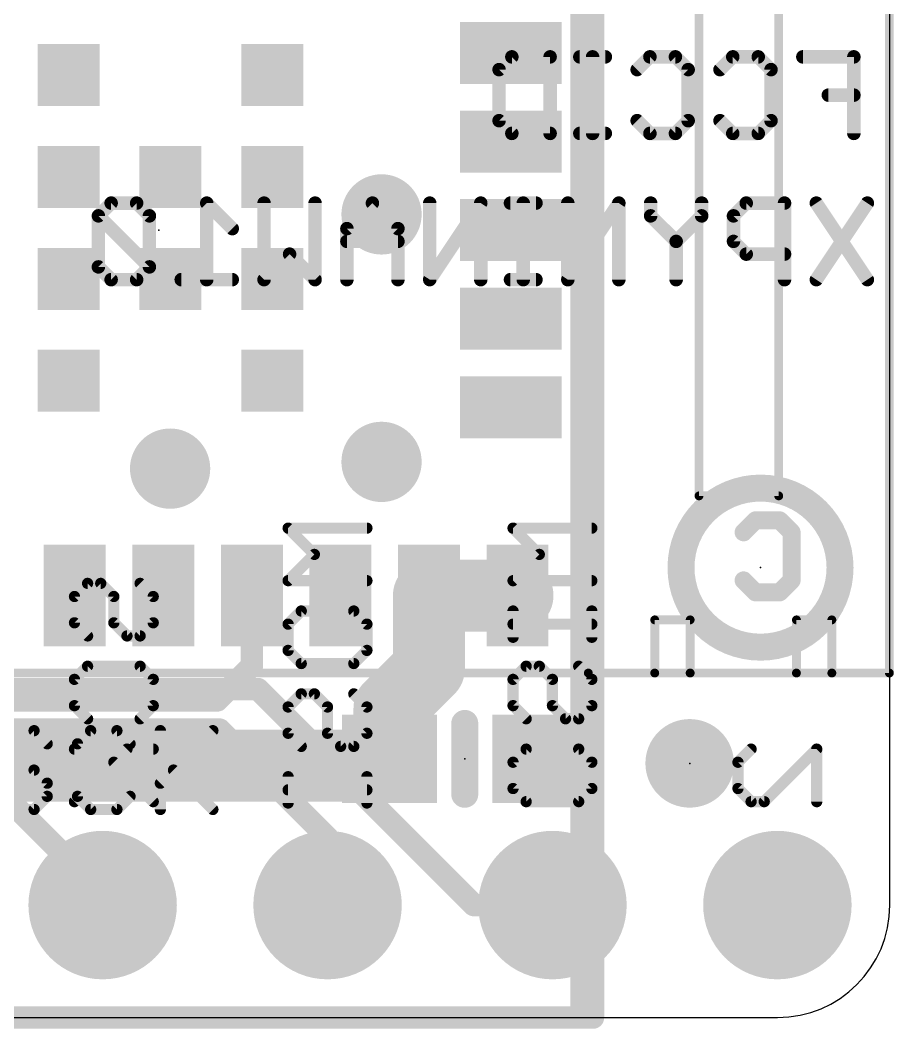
# Model space of a CAD drawing. Extents: x -0.1 to 35.6, y -0.1 to 17.9.
# Drawn here: x 25.74 to 35.6, y -0.13 to 11.26 of the extents above; entities that cross this region are included whole.
import ezdxf

# ---------------------------------------------------------------- set-up
doc = ezdxf.new("R2010")
doc.units = 0
for name, color, linetype in [('1', 12, 'CONTINUOUS'), ('16', 5, 'CONTINUOUS'), ('17', 110, 'CONTINUOUS'), ('18', 110, 'CONTINUOUS'), ('20', 4, 'CONTINUOUS'), ('21', 40, 'CONTINUOUS'), ('22', 6, 'CONTINUOUS'), ('23', 40, 'CONTINUOUS'), ('24', 6, 'CONTINUOUS')]:
    doc.layers.add(name, color=color, linetype=linetype)

# ---------------------------------------------------------------- blocks, each defined once
blk = doc.blocks.new('RECT')
blk.add_solid([(-0.5, -0.5), (0.5, -0.5), (-0.5, 0.5), (0.5, 0.5)])
blk = doc.blocks.new('ROUNDP')
at = {"const_width": 0.5}
blk.add_lwpolyline([(0, -0.25, 1), (0, 0.25, 1), (0, -0.25)], format="xyb", dxfattribs=at)
blk = doc.blocks.new('PIE')
at = {"const_width": 0.5}
blk.add_lwpolyline([(0, -0.25, 1), (0, 0.25, 1), (0, -0.25)], format="xyb", dxfattribs=at)
blk = doc.blocks.new('ROUNDV')
at = {"const_width": 0.5}
blk.add_lwpolyline([(0, -0.25, 1), (0, 0.25, 1), (0, -0.25)], format="xyb", dxfattribs=at)

msp = doc.modelspace()

# ---------------------------------------------------------------- linework, layer by layer
at = {"layer": '1'}
for points, const_width in [([(32.2072, 17.78), (32.2072, 0)], 0.254), ([(30.355, 3.939), (30.355, 4.765)], 0.8128), ([(30.355, 4.765), (31.355, 4.765)], 0.8128), ([(28.355, 4.765), (28.355, 3.971)], 0.254), ([(29.9094, 3.4934), (30.355, 3.939)], 0.8128), ([(28.355, 3.971), (27.9654, 3.5814)], 0.254), ([(29.9094, 2.921), (29.9094, 3.4934)], 0.8128), ([(27.9654, 3.5814), (16.9418, 3.5814)], 0.254), ([(29.9094, 2.921), (29.9094, 2.8584)], 0.8128), ([(29.8958, 2.8448), (10.3784, 2.8448)], 0.8128), ([(29.9094, 2.8584), (29.8958, 2.8448)], 0.8128), ([(32.2072, 0), (0, 0)], 0.254)]:
    msp.add_lwpolyline(points, dxfattribs=dict(at, const_width=const_width))
for points, const_width in [([(30.5582, 4.765, 1), (30.1518, 4.765)], 0.4064), ([(30.355, 4.9682, 1), (30.355, 4.5618)], 0.4064), ([(31.355, 4.5618, 1), (31.355, 4.9682)], 0.4064), ([(28.4185, 4.765, 1), (28.2915, 4.765)], 0.127), ([(30.4987, 3.7953, 1), (30.2113, 4.0827)], 0.4064), ([(30.1518, 3.939, 1), (30.5582, 3.939)], 0.4064), ([(28.2915, 3.971, 1), (28.4185, 3.971)], 0.127), ([(28.3999, 3.9261, 1), (28.3101, 4.0159)], 0.127), ([(30.1126, 3.4934, 1), (29.7062, 3.4934)], 0.4064), ([(29.7657, 3.6371, 1), (30.0531, 3.3497)], 0.4064), ([(27.9205, 3.6263, 1), (28.0103, 3.5365)], 0.127), ([(27.9654, 3.5179, 1), (27.9654, 3.6449)], 0.127), ([(30.1126, 2.921, 1), (29.7062, 2.921)], 0.4064), ([(29.7521, 2.9885, 1), (30.0395, 2.7011)], 0.4064), ([(30.0531, 2.7147, 1), (29.7657, 3.0021)], 0.4064), ([(29.8958, 2.6416, 1), (29.8958, 3.048)], 0.4064), ([(29.7062, 2.921, 1), (30.1126, 2.921)], 0.4064), ([(29.7062, 2.8584, 1), (30.1126, 2.8584)], 0.4064), ([(32.2072, -0.0635, 1), (32.2072, 0.0635)], 0.127), ([(32.1437, 0, 1), (32.2707, 0)], 0.127)]:
    msp.add_lwpolyline(points, format="xyb", dxfattribs=dict(at, const_width=const_width))
at = {"layer": '16', "const_width": 0.254}
for points in [[(32.0802, 17.78), (32.0802, 0)], [(28.424, 3.7084), (22.987, 3.7084)], [(30.8624, 1.27), (28.424, 3.7084)], [(22.3012, 3.2512), (27.9908, 3.2512)], [(27.9908, 3.2512), (29.21, 2.032)], [(25.4, 2.667), (26.67, 1.397)], [(29.21, 2.032), (29.21, 1.27)], [(26.67, 1.397), (26.67, 1.27)], [(31.75, 1.27), (30.8624, 1.27)], [(32.0802, 0), (0, 0)]]:
    msp.add_lwpolyline(points, dxfattribs=at)
at = {"layer": '16', "const_width": 0.127}
for points in [[(28.4689, 3.7533, 1), (28.3791, 3.6635)], [(28.424, 3.6449, 1), (28.424, 3.7719)], [(28.0357, 3.2961, 1), (27.9459, 3.2063)], [(27.9908, 3.1877, 1), (27.9908, 3.3147)], [(29.2735, 2.032, 1), (29.1465, 2.032)], [(29.1651, 1.9871, 1), (29.2549, 2.0769)], [(26.7335, 1.397, 1), (26.6065, 1.397)], [(26.6251, 1.3521, 1), (26.7149, 1.4419)], [(30.8624, 1.3335, 1), (30.8624, 1.2065)], [(30.8175, 1.2251, 1), (30.9073, 1.3149)], [(31.75, 1.2065, 1), (31.75, 1.3335)], [(26.6065, 1.27, 1), (26.7335, 1.27)], [(29.1465, 1.27, 1), (29.2735, 1.27)], [(32.0802, -0.0635, 1), (32.0802, 0.0635)], [(32.0167, 0, 1), (32.1437, 0)]]:
    msp.add_lwpolyline(points, format="xyb", dxfattribs=at)
at = {"layer": '20'}
for p, q in [((35.56, 1.27), (35.56, 16.51)), ((1.27, 0), (34.29, 0))]:
    msp.add_line(p, q, dxfattribs=at)
msp.add_arc((34.29, 1.27), 1.27, 270, 0, dxfattribs=at)
at = {"layer": '21'}
for points, const_width in [([(32.155, 13.89), (32.155, 3.89)], 0.1), ([(33.405, 5.89), (33.405, 13.89)], 0.1), ([(34.305, 13.89), (34.305, 5.89)], 0.1), ([(35.555, 13.89), (35.555, 3.89)], 0.1), ([(34.305, 5.89), (33.405, 5.89)], 0.1), ([(33.305, 4.49), (32.905, 4.49)], 0.1), ([(32.905, 4.49), (32.905, 3.89)], 0.1), ([(33.305, 3.89), (33.305, 4.49)], 0.1), ([(34.905, 4.49), (34.505, 4.49)], 0.1), ([(34.505, 4.49), (34.505, 3.89)], 0.1), ([(34.905, 3.89), (34.905, 4.49)], 0.1), ([(32.155, 3.89), (21.555, 3.89)], 0.1), ([(32.905, 3.89), (32.155, 3.89)], 0.1), ([(33.305, 3.89), (32.905, 3.89)], 0.1), ([(34.505, 3.89), (33.305, 3.89)], 0.1), ([(34.905, 3.89), (34.505, 3.89)], 0.1), ([(35.555, 3.89), (34.905, 3.89)], 0.1), ([(30.7594, 3.321), (30.7594, 2.521)], 0.3048), ([(25.8958, 3.2393), (25.5992, 3.2393)], 0.127), ([(26.0441, 3.091), (25.8958, 3.2393)], 0.127), ([(26.5348, 3.2393), (26.3865, 3.091)], 0.127), ([(26.8313, 3.2393), (26.5348, 3.2393)], 0.127), ([(26.9796, 3.091), (26.8313, 3.2393)], 0.127), ([(27.322, 3.2393), (27.322, 2.3495)], 0.127), ([(27.322, 2.6461), (27.9152, 3.2393)], 0.127), ([(26.3865, 3.091), (26.3865, 2.4978)], 0.127), ([(25.5992, 2.7944), (25.8958, 2.7944)], 0.127), ([(25.8958, 2.7944), (26.0441, 2.6461)], 0.127), ([(27.4703, 2.7944), (27.9152, 2.3495)], 0.127), ([(26.0441, 2.6461), (26.0441, 2.4978)], 0.127), ([(26.0441, 2.4978), (25.8958, 2.3495)], 0.127), ([(26.3865, 2.4978), (26.5348, 2.3495)], 0.127), ([(26.8313, 2.3495), (26.9796, 2.4978)], 0.127), ([(25.8958, 2.3495), (25.5992, 2.3495)], 0.127), ([(26.5348, 2.3495), (26.8313, 2.3495)], 0.127)]:
    msp.add_lwpolyline(points, dxfattribs=dict(at, const_width=const_width))
for points, const_width in [([(33.405, 5.915, 1), (33.405, 5.865)], 0.05), ([(34.305, 5.865, 1), (34.305, 5.915)], 0.05), ([(33.38, 5.89, 1), (33.43, 5.89)], 0.05), ([(34.28, 5.89, 1), (34.33, 5.89)], 0.05), ([(32.905, 4.515, 1), (32.905, 4.465)], 0.05), ([(32.93, 4.49, 1), (32.88, 4.49)], 0.05), ([(33.33, 4.49, 1), (33.28, 4.49)], 0.05), ([(33.305, 4.465, 1), (33.305, 4.515)], 0.05), ([(34.505, 4.515, 1), (34.505, 4.465)], 0.05), ([(34.53, 4.49, 1), (34.48, 4.49)], 0.05), ([(34.93, 4.49, 1), (34.88, 4.49)], 0.05), ([(34.905, 4.465, 1), (34.905, 4.515)], 0.05), ([(32.155, 3.915, 1), (32.155, 3.865)], 0.05), ([(32.13, 3.89, 1), (32.18, 3.89)], 0.05), ([(32.155, 3.865, 1), (32.155, 3.915)], 0.05), ([(32.905, 3.915, 1), (32.905, 3.865)], 0.05), ([(32.88, 3.89, 1), (32.93, 3.89)], 0.05), ([(32.905, 3.865, 1), (32.905, 3.915)], 0.05), ([(33.305, 3.915, 1), (33.305, 3.865)], 0.05), ([(33.28, 3.89, 1), (33.33, 3.89)], 0.05), ([(33.305, 3.865, 1), (33.305, 3.915)], 0.05), ([(34.505, 3.915, 1), (34.505, 3.865)], 0.05), ([(34.48, 3.89, 1), (34.53, 3.89)], 0.05), ([(34.505, 3.865, 1), (34.505, 3.915)], 0.05), ([(34.905, 3.915, 1), (34.905, 3.865)], 0.05), ([(34.88, 3.89, 1), (34.93, 3.89)], 0.05), ([(34.905, 3.865, 1), (34.905, 3.915)], 0.05), ([(35.53, 3.89, 1), (35.58, 3.89)], 0.05), ([(35.555, 3.865, 1), (35.555, 3.915)], 0.05), ([(30.8356, 3.321, 1), (30.6832, 3.321)], 0.1524), ([(25.9183, 3.2617, 1), (25.8734, 3.2168)], 0.0635), ([(25.8958, 3.2075, 1), (25.8958, 3.271)], 0.0635), ([(26.5348, 3.271, 1), (26.5348, 3.2075)], 0.0635), ([(26.5572, 3.2168, 1), (26.5123, 3.2617)], 0.0635), ([(26.8538, 3.2617, 1), (26.8089, 3.2168)], 0.0635), ([(26.8313, 3.2075, 1), (26.8313, 3.271)], 0.0635), ([(27.3537, 3.2393, 1), (27.2902, 3.2393)], 0.0635), ([(27.9376, 3.2168, 1), (27.8927, 3.2617)], 0.0635), ([(26.0217, 3.0685, 1), (26.0666, 3.1134)], 0.0635), ([(26.4182, 3.091, 1), (26.3547, 3.091)], 0.0635), ([(26.364, 3.1134, 1), (26.4089, 3.0685)], 0.0635), ([(26.9572, 3.0685, 1), (27.0021, 3.1134)], 0.0635), ([(25.9183, 2.8168, 1), (25.8734, 2.7719)], 0.0635), ([(25.8958, 2.7626, 1), (25.8958, 2.8261)], 0.0635), ([(27.4927, 2.8168, 1), (27.4478, 2.7719)], 0.0635), ([(26.0759, 2.6461, 1), (26.0124, 2.6461)], 0.0635), ([(26.0217, 2.6236, 1), (26.0666, 2.6685)], 0.0635), ([(27.2995, 2.6685, 1), (27.3444, 2.6236)], 0.0635), ([(26.0124, 2.4978, 1), (26.0759, 2.4978)], 0.0635), ([(26.0666, 2.4753, 1), (26.0217, 2.5202)], 0.0635), ([(26.4089, 2.5202, 1), (26.364, 2.4753)], 0.0635), ([(26.3547, 2.4978, 1), (26.4182, 2.4978)], 0.0635), ([(27.0021, 2.4753, 1), (26.9572, 2.5202)], 0.0635), ([(30.6832, 2.521, 1), (30.8356, 2.521)], 0.1524), ([(25.8734, 2.372, 1), (25.9183, 2.327)], 0.0635), ([(25.8958, 2.3177, 1), (25.8958, 2.3813)], 0.0635), ([(26.5348, 2.3813, 1), (26.5348, 2.3177)], 0.0635), ([(26.5123, 2.327, 1), (26.5572, 2.372)], 0.0635), ([(26.8089, 2.372, 1), (26.8538, 2.327)], 0.0635), ([(26.8313, 2.3177, 1), (26.8313, 2.3813)], 0.0635), ([(27.8927, 2.327, 1), (27.9376, 2.372)], 0.0635), ([(27.2902, 2.3495, 1), (27.3537, 2.3495)], 0.0635)]:
    msp.add_lwpolyline(points, format="xyb", dxfattribs=dict(at, const_width=const_width))
at = {"layer": '22'}
for points, const_width in [([(31.1471, 10.7025), (31.2912, 10.8465)], 0.1524), ([(31.2912, 10.8465), (31.7234, 10.8465)], 0.1524), ([(31.7234, 10.8465), (31.7234, 9.9822)], 0.1524), ([(32.347, 10.8465), (32.0589, 10.8465)], 0.1524), ([(32.203, 9.9822), (32.203, 10.8465)], 0.1524), ([(32.7063, 10.7025), (32.8504, 10.8465)], 0.1524), ([(32.8504, 10.8465), (33.1385, 10.8465)], 0.1524), ([(33.1385, 10.8465), (33.2826, 10.7025)], 0.1524), ([(33.6419, 10.7025), (33.7859, 10.8465)], 0.1524), ([(33.7859, 10.8465), (34.074, 10.8465)], 0.1524), ([(34.074, 10.8465), (34.2181, 10.7025)], 0.1524), ([(35.1536, 10.8465), (34.5774, 10.8465)], 0.1524), ([(35.1536, 9.9822), (35.1536, 10.8465)], 0.1524), ([(31.1471, 10.1263), (31.1471, 10.7025)], 0.1524), ([(33.2826, 10.7025), (33.2826, 10.1263)], 0.1524), ([(34.2181, 10.7025), (34.2181, 10.1263)], 0.1524), ([(35.1536, 10.4144), (34.8655, 10.4144)], 0.1524), ([(31.2912, 9.9822), (31.1471, 10.1263)], 0.1524), ([(32.8504, 9.9822), (32.7063, 10.1263)], 0.1524), ([(33.2826, 10.1263), (33.1385, 9.9822)], 0.1524), ([(33.7859, 9.9822), (33.6419, 10.1263)], 0.1524), ([(34.2181, 10.1263), (34.074, 9.9822)], 0.1524), ([(31.7234, 9.9822), (31.2912, 9.9822)], 0.1524), ([(32.347, 9.9822), (32.0589, 9.9822)], 0.1524), ([(33.1385, 9.9822), (32.8504, 9.9822)], 0.1524), ([(34.074, 9.9822), (33.7859, 9.9822)], 0.1524), ([(26.766, 9.1955), (26.6219, 9.0515)], 0.1524), ([(27.0541, 9.1955), (26.766, 9.1955)], 0.1524), ([(27.1982, 9.0515), (27.0541, 9.1955)], 0.1524), ([(28.1337, 8.9074), (27.8456, 9.1955)], 0.1524), ([(27.8456, 9.1955), (27.8456, 8.3312)], 0.1524), ([(28.493, 8.3312), (28.493, 9.1955)], 0.1524), ([(29.0692, 9.1955), (29.0692, 8.3312)], 0.1524), ([(29.7166, 9.1955), (29.4285, 8.9074)], 0.1524), ([(30.0047, 8.9074), (29.7166, 9.1955)], 0.1524), ([(30.9402, 9.1955), (30.364, 8.3312)], 0.1524), ([(30.364, 8.3312), (30.364, 9.1955)], 0.1524), ([(30.9402, 8.3312), (30.9402, 9.1955)], 0.1524), ([(31.5639, 9.1955), (31.2758, 9.1955)], 0.1524), ([(31.4199, 8.3312), (31.4199, 9.1955)], 0.1524), ([(32.4994, 9.1955), (31.9232, 8.3312)], 0.1524), ([(31.9232, 8.3312), (31.9232, 9.1955)], 0.1524), ([(32.4994, 8.3312), (32.4994, 9.1955)], 0.1524), ([(32.8587, 9.0515), (32.8587, 9.1955)], 0.1524), ([(33.435, 9.1955), (33.435, 9.0515)], 0.1524), ([(33.9383, 9.1955), (33.7943, 9.0515)], 0.1524), ([(34.3705, 9.1955), (33.9383, 9.1955)], 0.1524), ([(34.3705, 8.3312), (34.3705, 9.1955)], 0.1524), ([(35.306, 9.1955), (34.7298, 8.3312)], 0.1524), ([(34.7298, 9.1955), (35.306, 8.3312)], 0.1524), ([(26.6219, 9.0515), (26.6219, 8.4753)], 0.1524), ([(27.1982, 8.4753), (26.6219, 9.0515)], 0.1524), ([(27.1982, 8.4753), (27.1982, 9.0515)], 0.1524), ([(33.1469, 8.7634), (32.8587, 9.0515)], 0.1524), ([(33.435, 9.0515), (33.1469, 8.7634)], 0.1524), ([(33.7943, 9.0515), (33.7943, 8.7634)], 0.1524), ([(29.4285, 8.9074), (29.4285, 8.3312)], 0.1524), ([(30.0047, 8.3312), (30.0047, 8.9074)], 0.1524), ([(30.0047, 8.7634), (29.4285, 8.7634)], 0.1524), ([(33.1469, 8.7634), (33.1469, 8.3312)], 0.1524), ([(33.7943, 8.7634), (33.9383, 8.6193)], 0.1524), ([(28.7811, 8.6193), (28.493, 8.3312)], 0.1524), ([(29.0692, 8.3312), (28.7811, 8.6193)], 0.1524), ([(33.9383, 8.6193), (34.3705, 8.6193)], 0.1524), ([(26.6219, 8.4753), (26.766, 8.3312)], 0.1524), ([(27.0541, 8.3312), (27.1982, 8.4753)], 0.1524), ([(26.766, 8.3312), (27.0541, 8.3312)], 0.1524), ([(28.1337, 8.3312), (27.5575, 8.3312)], 0.1524), ([(31.5639, 8.3312), (31.2758, 8.3312)], 0.1524), ([(33.9085, 5.4785), (34.0441, 5.6141)], 0.2032), ([(34.0441, 5.6141), (34.3152, 5.6141)], 0.2032), ([(34.3152, 5.6141), (34.4508, 5.4785)], 0.2032), ([(29.6545, 5.5257), (28.7647, 5.5257)], 0.127), ([(28.7647, 5.5257), (29.0613, 5.2292)], 0.127), ([(32.1945, 5.5257), (31.3047, 5.5257)], 0.127), ([(31.3047, 5.5257), (31.6013, 5.2292)], 0.127), ([(34.4508, 5.4785), (34.4508, 4.9362)], 0.2032), ([(29.0613, 5.2292), (28.7647, 4.9326)], 0.127), ([(31.6013, 5.2292), (31.3047, 4.9326)], 0.127), ([(34.0441, 4.8006), (33.9085, 4.9362)], 0.2032), ([(34.4508, 4.9362), (34.3152, 4.8006)], 0.2032), ([(26.3517, 4.7538), (26.5, 4.9021)], 0.127), ([(26.5, 4.9021), (26.6483, 4.9021)], 0.127), ([(26.6483, 4.9021), (26.7966, 4.7538)], 0.127), ([(27.2415, 4.7538), (27.0932, 4.9021)], 0.127), ([(28.7647, 4.9326), (29.6545, 4.9326)], 0.127), ([(31.3047, 4.9326), (32.1945, 4.9326)], 0.127), ([(34.3152, 4.8006), (34.0441, 4.8006)], 0.2032), ([(26.3517, 4.4572), (26.3517, 4.7538)], 0.127), ([(26.7966, 4.7538), (26.7966, 4.4572)], 0.127), ([(27.2415, 4.4572), (27.2415, 4.7538)], 0.127), ([(28.7647, 4.4419), (28.913, 4.5902)], 0.127), ([(28.913, 4.5902), (29.5062, 4.5902)], 0.127), ([(29.5062, 4.5902), (29.6545, 4.4419)], 0.127), ([(31.3047, 4.5902), (31.3047, 4.2936)], 0.127), ([(32.1945, 4.5902), (32.1945, 4.2936)], 0.127), ([(26.5, 4.3089), (26.3517, 4.4572)], 0.127), ([(26.7966, 4.4572), (26.9449, 4.3089)], 0.127), ([(27.0932, 4.3089), (27.2415, 4.4572)], 0.127), ([(28.7647, 4.1453), (28.7647, 4.4419)], 0.127), ([(29.6545, 4.4419), (29.6545, 4.1453)], 0.127), ([(32.1945, 4.4419), (31.3047, 4.4419)], 0.127), ([(26.9449, 4.3089), (27.0932, 4.3089)], 0.127), ([(28.913, 3.997), (28.7647, 4.1453)], 0.127), ([(29.6545, 4.1453), (29.5062, 3.997)], 0.127), ([(26.3517, 3.8182), (26.5, 3.9665)], 0.127), ([(26.5, 3.9665), (27.0932, 3.9665)], 0.127), ([(27.0932, 3.9665), (27.2415, 3.8182)], 0.127), ([(29.5062, 3.997), (28.913, 3.997)], 0.127), ([(31.3047, 3.8183), (31.453, 3.9665)], 0.127), ([(31.453, 3.9665), (31.6013, 3.9665)], 0.127), ([(31.6013, 3.9665), (31.7496, 3.8183)], 0.127), ([(32.1945, 3.8183), (32.0462, 3.9665)], 0.127), ([(26.3517, 3.5217), (26.3517, 3.8182)], 0.127), ([(27.2415, 3.8182), (27.2415, 3.5217)], 0.127), ([(31.3047, 3.5217), (31.3047, 3.8183)], 0.127), ([(31.7496, 3.8183), (31.7496, 3.5217)], 0.127), ([(32.1945, 3.5217), (32.1945, 3.8183)], 0.127), ([(28.7647, 3.5064), (28.913, 3.6547)], 0.127), ([(28.913, 3.6547), (29.0613, 3.6547)], 0.127), ([(29.0613, 3.6547), (29.2096, 3.5064)], 0.127), ([(29.6545, 3.5064), (29.5062, 3.6547)], 0.127), ([(26.5, 3.3734), (26.3517, 3.5217)], 0.127), ([(27.2415, 3.5217), (27.0932, 3.3734)], 0.127), ([(28.7647, 3.2098), (28.7647, 3.5064)], 0.127), ([(29.2096, 3.5064), (29.2096, 3.2098)], 0.127), ([(29.6545, 3.2098), (29.6545, 3.5064)], 0.127), ([(31.453, 3.3734), (31.3047, 3.5217)], 0.127), ([(31.7496, 3.5217), (31.8979, 3.3734)], 0.127), ([(32.0462, 3.3734), (32.1945, 3.5217)], 0.127), ([(31.8979, 3.3734), (32.0462, 3.3734)], 0.127), ([(28.913, 3.0615), (28.7647, 3.2098)], 0.127), ([(29.2096, 3.2098), (29.3579, 3.0615)], 0.127), ([(29.5062, 3.0615), (29.6545, 3.2098)], 0.127), ([(26.3517, 3.031), (27.2415, 3.031)], 0.127), ([(26.9449, 3.031), (26.3517, 2.4378)], 0.127), ([(29.3579, 3.0615), (29.5062, 3.0615)], 0.127), ([(31.3047, 2.8827), (31.453, 3.031)], 0.127), ([(31.453, 3.031), (32.0462, 3.031)], 0.127), ([(32.0462, 3.031), (32.1945, 2.8827)], 0.127), ([(33.8447, 2.8827), (33.993, 3.031)], 0.127), ([(34.7345, 3.031), (34.1413, 2.4378)], 0.127), ([(34.7345, 2.4378), (34.7345, 3.031)], 0.127), ([(26.7966, 2.8827), (27.2415, 2.4378)], 0.127), ([(31.3047, 2.5861), (31.3047, 2.8827)], 0.127), ([(32.1945, 2.8827), (32.1945, 2.5861)], 0.127), ([(33.8447, 2.5861), (33.8447, 2.8827)], 0.127), ([(28.7647, 2.7192), (28.7647, 2.4226)], 0.127), ([(29.6545, 2.7192), (29.6545, 2.4226)], 0.127), ([(29.6545, 2.5709), (28.7647, 2.5709)], 0.127), ([(31.453, 2.4379), (31.3047, 2.5861)], 0.127), ([(32.1945, 2.5861), (32.0462, 2.4379)], 0.127), ([(33.993, 2.4378), (33.8447, 2.5861)], 0.127), ([(32.0462, 2.4379), (31.453, 2.4379)], 0.127), ([(34.1413, 2.4378), (33.993, 2.4378)], 0.127)]:
    msp.add_lwpolyline(points, dxfattribs=dict(at, const_width=const_width))
for points, const_width in [([(31.2912, 10.8846, 1), (31.2912, 10.8084)], 0.0762), ([(31.3181, 10.8196, 1), (31.2643, 10.8735)], 0.0762), ([(31.7615, 10.8465, 1), (31.6853, 10.8465)], 0.0762), ([(31.7234, 10.8084, 1), (31.7234, 10.8846)], 0.0762), ([(32.0589, 10.8846, 1), (32.0589, 10.8084)], 0.0762), ([(32.2411, 10.8465, 1), (32.1649, 10.8465)], 0.0762), ([(32.347, 10.8084, 1), (32.347, 10.8846)], 0.0762), ([(32.8504, 10.8846, 1), (32.8504, 10.8084)], 0.0762), ([(32.8773, 10.8196, 1), (32.8235, 10.8735)], 0.0762), ([(33.1654, 10.8735, 1), (33.1116, 10.8196)], 0.0762), ([(33.1385, 10.8084, 1), (33.1385, 10.8846)], 0.0762), ([(33.7859, 10.8846, 1), (33.7859, 10.8084)], 0.0762), ([(33.8129, 10.8196, 1), (33.759, 10.8735)], 0.0762), ([(34.101, 10.8735, 1), (34.0471, 10.8196)], 0.0762), ([(34.074, 10.8084, 1), (34.074, 10.8846)], 0.0762), ([(34.5774, 10.8846, 1), (34.5774, 10.8084)], 0.0762), ([(35.1917, 10.8465, 1), (35.1155, 10.8465)], 0.0762), ([(35.1536, 10.8084, 1), (35.1536, 10.8846)], 0.0762), ([(31.1852, 10.7025, 1), (31.109, 10.7025)], 0.0762), ([(31.1202, 10.7294, 1), (31.1741, 10.6755)], 0.0762), ([(32.6794, 10.7294, 1), (32.7333, 10.6755)], 0.0762), ([(33.3207, 10.7025, 1), (33.2445, 10.7025)], 0.0762), ([(33.2556, 10.6755, 1), (33.3095, 10.7294)], 0.0762), ([(33.6149, 10.7294, 1), (33.6688, 10.6755)], 0.0762), ([(34.2562, 10.7025, 1), (34.18, 10.7025)], 0.0762), ([(34.1911, 10.6755, 1), (34.245, 10.7294)], 0.0762), ([(34.8655, 10.4525, 1), (34.8655, 10.3763)], 0.0762), ([(35.1536, 10.3763, 1), (35.1536, 10.4525)], 0.0762), ([(31.1741, 10.1532, 1), (31.1202, 10.0993)], 0.0762), ([(31.109, 10.1263, 1), (31.1852, 10.1263)], 0.0762), ([(32.7333, 10.1532, 1), (32.6794, 10.0993)], 0.0762), ([(33.2445, 10.1263, 1), (33.3207, 10.1263)], 0.0762), ([(33.3095, 10.0993, 1), (33.2556, 10.1532)], 0.0762), ([(33.6688, 10.1532, 1), (33.6149, 10.0993)], 0.0762), ([(34.18, 10.1263, 1), (34.2562, 10.1263)], 0.0762), ([(34.245, 10.0993, 1), (34.1911, 10.1532)], 0.0762), ([(31.2912, 10.0203, 1), (31.2912, 9.9441)], 0.0762), ([(31.2643, 9.9553, 1), (31.3181, 10.0091)], 0.0762), ([(31.7234, 9.9441, 1), (31.7234, 10.0203)], 0.0762), ([(32.0589, 10.0203, 1), (32.0589, 9.9441)], 0.0762), ([(32.347, 9.9441, 1), (32.347, 10.0203)], 0.0762), ([(32.8504, 10.0203, 1), (32.8504, 9.9441)], 0.0762), ([(32.8235, 9.9553, 1), (32.8773, 10.0091)], 0.0762), ([(33.1116, 10.0091, 1), (33.1654, 9.9553)], 0.0762), ([(33.1385, 9.9441, 1), (33.1385, 10.0203)], 0.0762), ([(33.7859, 10.0203, 1), (33.7859, 9.9441)], 0.0762), ([(33.759, 9.9553, 1), (33.8129, 10.0091)], 0.0762), ([(34.0471, 10.0091, 1), (34.101, 9.9553)], 0.0762), ([(34.074, 9.9441, 1), (34.074, 10.0203)], 0.0762), ([(31.6853, 9.9822, 1), (31.7615, 9.9822)], 0.0762), ([(32.1649, 9.9822, 1), (32.2411, 9.9822)], 0.0762), ([(35.1155, 9.9822, 1), (35.1917, 9.9822)], 0.0762), ([(26.766, 9.2336, 1), (26.766, 9.1574)], 0.0762), ([(26.7929, 9.1686, 1), (26.7391, 9.2225)], 0.0762), ([(27.0811, 9.2225, 1), (27.0272, 9.1686)], 0.0762), ([(27.0541, 9.1574, 1), (27.0541, 9.2336)], 0.0762), ([(27.8725, 9.2225, 1), (27.8186, 9.1686)], 0.0762), ([(27.8837, 9.1955, 1), (27.8075, 9.1955)], 0.0762), ([(28.5311, 9.1955, 1), (28.4549, 9.1955)], 0.0762), ([(29.1073, 9.1955, 1), (29.0311, 9.1955)], 0.0762), ([(29.7436, 9.2225, 1), (29.6897, 9.1686)], 0.0762), ([(29.7436, 9.1686, 1), (29.6897, 9.2225)], 0.0762), ([(30.4021, 9.1955, 1), (30.3259, 9.1955)], 0.0762), ([(30.9783, 9.1955, 1), (30.9021, 9.1955)], 0.0762), ([(30.9719, 9.1744, 1), (30.9085, 9.2167)], 0.0762), ([(31.2758, 9.2336, 1), (31.2758, 9.1574)], 0.0762), ([(31.458, 9.1955, 1), (31.3818, 9.1955)], 0.0762), ([(31.5639, 9.1574, 1), (31.5639, 9.2336)], 0.0762), ([(31.9613, 9.1955, 1), (31.8851, 9.1955)], 0.0762), ([(32.5375, 9.1955, 1), (32.4613, 9.1955)], 0.0762), ([(32.5311, 9.1744, 1), (32.4677, 9.2167)], 0.0762), ([(32.8968, 9.1955, 1), (32.8206, 9.1955)], 0.0762), ([(33.4731, 9.1955, 1), (33.3969, 9.1955)], 0.0762), ([(33.9383, 9.2336, 1), (33.9383, 9.1574)], 0.0762), ([(33.9653, 9.1686, 1), (33.9114, 9.2225)], 0.0762), ([(34.4086, 9.1955, 1), (34.3324, 9.1955)], 0.0762), ([(34.3705, 9.1574, 1), (34.3705, 9.2336)], 0.0762), ([(34.7615, 9.2167, 1), (34.6981, 9.1744)], 0.0762), ([(35.3377, 9.1744, 1), (35.2743, 9.2167)], 0.0762), ([(26.66, 9.0515, 1), (26.5838, 9.0515)], 0.0762), ([(26.6489, 9.0784, 1), (26.595, 9.0245)], 0.0762), ([(26.595, 9.0784, 1), (26.6489, 9.0245)], 0.0762), ([(27.2363, 9.0515, 1), (27.1601, 9.0515)], 0.0762), ([(27.1712, 9.0245, 1), (27.2251, 9.0784)], 0.0762), ([(32.8857, 9.0784, 1), (32.8318, 9.0245)], 0.0762), ([(33.4619, 9.0245, 1), (33.408, 9.0784)], 0.0762), ([(33.7673, 9.0784, 1), (33.8212, 9.0245)], 0.0762), ([(33.8324, 9.0515, 1), (33.7562, 9.0515)], 0.0762), ([(32.8206, 9.0515, 1), (32.8968, 9.0515)], 0.0762), ([(33.3969, 9.0515, 1), (33.4731, 9.0515)], 0.0762), ([(28.1067, 8.8805, 1), (28.1606, 8.9344)], 0.0762), ([(29.4666, 8.9074, 1), (29.3904, 8.9074)], 0.0762), ([(29.4016, 8.9344, 1), (29.4554, 8.8805)], 0.0762), ([(30.0428, 8.9074, 1), (29.9666, 8.9074)], 0.0762), ([(29.9778, 8.8805, 1), (30.0317, 8.9344)], 0.0762), ([(29.4285, 8.8015, 1), (29.4285, 8.7253)], 0.0762), ([(30.0047, 8.7253, 1), (30.0047, 8.8015)], 0.0762), ([(33.1199, 8.7903, 1), (33.1738, 8.7364)], 0.0762), ([(33.185, 8.7634, 1), (33.1088, 8.7634)], 0.0762), ([(33.1199, 8.7364, 1), (33.1738, 8.7903)], 0.0762), ([(33.8212, 8.7903, 1), (33.7673, 8.7364)], 0.0762), ([(33.7562, 8.7634, 1), (33.8324, 8.7634)], 0.0762), ([(28.808, 8.6463, 1), (28.7542, 8.5924)], 0.0762), ([(28.808, 8.5924, 1), (28.7542, 8.6463)], 0.0762), ([(33.9383, 8.6574, 1), (33.9383, 8.5812)], 0.0762), ([(33.9114, 8.5924, 1), (33.9653, 8.6463)], 0.0762), ([(34.3705, 8.5812, 1), (34.3705, 8.6574)], 0.0762), ([(26.6489, 8.5022, 1), (26.595, 8.4483)], 0.0762), ([(27.2251, 8.4483, 1), (27.1712, 8.5022)], 0.0762), ([(26.5838, 8.4753, 1), (26.66, 8.4753)], 0.0762), ([(27.1601, 8.4753, 1), (27.2363, 8.4753)], 0.0762), ([(27.1712, 8.4483, 1), (27.2251, 8.5022)], 0.0762), ([(26.766, 8.3693, 1), (26.766, 8.2931)], 0.0762), ([(26.7391, 8.3043, 1), (26.7929, 8.3581)], 0.0762), ([(27.0272, 8.3581, 1), (27.0811, 8.3043)], 0.0762), ([(27.0541, 8.2931, 1), (27.0541, 8.3693)], 0.0762), ([(27.5575, 8.3693, 1), (27.5575, 8.2931)], 0.0762), ([(27.8075, 8.3312, 1), (27.8837, 8.3312)], 0.0762), ([(28.1337, 8.2931, 1), (28.1337, 8.3693)], 0.0762), ([(28.466, 8.3581, 1), (28.5199, 8.3043)], 0.0762), ([(28.4549, 8.3312, 1), (28.5311, 8.3312)], 0.0762), ([(29.0311, 8.3312, 1), (29.1073, 8.3312)], 0.0762), ([(29.0423, 8.3043, 1), (29.0962, 8.3581)], 0.0762), ([(29.3904, 8.3312, 1), (29.4666, 8.3312)], 0.0762), ([(29.9666, 8.3312, 1), (30.0428, 8.3312)], 0.0762), ([(30.3323, 8.3523, 1), (30.3957, 8.3101)], 0.0762), ([(30.3259, 8.3312, 1), (30.4021, 8.3312)], 0.0762), ([(30.9021, 8.3312, 1), (30.9783, 8.3312)], 0.0762), ([(31.2758, 8.3693, 1), (31.2758, 8.2931)], 0.0762), ([(31.3818, 8.3312, 1), (31.458, 8.3312)], 0.0762), ([(31.5639, 8.2931, 1), (31.5639, 8.3693)], 0.0762), ([(31.8915, 8.3523, 1), (31.9549, 8.3101)], 0.0762), ([(31.8851, 8.3312, 1), (31.9613, 8.3312)], 0.0762), ([(32.4613, 8.3312, 1), (32.5375, 8.3312)], 0.0762), ([(33.1088, 8.3312, 1), (33.185, 8.3312)], 0.0762), ([(34.3324, 8.3312, 1), (34.4086, 8.3312)], 0.0762), ([(34.6981, 8.3523, 1), (34.7615, 8.3101)], 0.0762), ([(35.2743, 8.3101, 1), (35.3377, 8.3523)], 0.0762), ([(34.0995, 4.182, 1), (34.0995, 5.978, 1), (34.0995, 4.182)], 0.3048), ([(34.0441, 5.6649, 1), (34.0441, 5.5633)], 0.1016), ([(34.08, 5.5782, 1), (34.0082, 5.65)], 0.1016), ([(34.3512, 5.65, 1), (34.2793, 5.5782)], 0.1016), ([(34.3152, 5.5633, 1), (34.3152, 5.6649)], 0.1016), ([(28.7647, 5.5575, 1), (28.7647, 5.494)], 0.0635), ([(28.7872, 5.5482, 1), (28.7423, 5.5033)], 0.0635), ([(29.6545, 5.494, 1), (29.6545, 5.5575)], 0.0635), ([(31.3047, 5.5575, 1), (31.3047, 5.494)], 0.0635), ([(31.3272, 5.5482, 1), (31.2823, 5.5033)], 0.0635), ([(32.1945, 5.494, 1), (32.1945, 5.5575)], 0.0635), ([(34.5016, 5.4785, 1), (34.4, 5.4785)], 0.1016), ([(33.8726, 5.5144, 1), (33.9444, 5.4426)], 0.1016), ([(34.4149, 5.4426, 1), (34.4867, 5.5144)], 0.1016), ([(29.0838, 5.2067, 1), (29.0389, 5.2516)], 0.0635), ([(29.0389, 5.2067, 1), (29.0838, 5.2516)], 0.0635), ([(31.6238, 5.2067, 1), (31.5789, 5.2516)], 0.0635), ([(31.5789, 5.2067, 1), (31.6238, 5.2516)], 0.0635), ([(33.9444, 4.9721, 1), (33.8726, 4.9003)], 0.1016), ([(34.4867, 4.9003, 1), (34.4149, 4.9721)], 0.1016), ([(26.5, 4.9338, 1), (26.5, 4.8703)], 0.0635), ([(26.5225, 4.8796, 1), (26.4776, 4.9245)], 0.0635), ([(26.6708, 4.9245, 1), (26.6259, 4.8796)], 0.0635), ([(26.6483, 4.8703, 1), (26.6483, 4.9338)], 0.0635), ([(27.1157, 4.9245, 1), (27.0708, 4.8796)], 0.0635), ([(28.7647, 4.9643, 1), (28.7647, 4.9008)], 0.0635), ([(28.7423, 4.955, 1), (28.7872, 4.9101)], 0.0635), ([(29.6545, 4.9008, 1), (29.6545, 4.9643)], 0.0635), ([(31.3047, 4.9643, 1), (31.3047, 4.9008)], 0.0635), ([(31.2823, 4.955, 1), (31.3272, 4.9101)], 0.0635), ([(32.1945, 4.9008, 1), (32.1945, 4.9643)], 0.0635), ([(34.0441, 4.8514, 1), (34.0441, 4.7498)], 0.1016), ([(34.3152, 4.7498, 1), (34.3152, 4.8514)], 0.1016), ([(34.4, 4.9362, 1), (34.5016, 4.9362)], 0.1016), ([(26.3835, 4.7538, 1), (26.32, 4.7538)], 0.0635), ([(26.3293, 4.7762, 1), (26.3742, 4.7313)], 0.0635), ([(26.8284, 4.7538, 1), (26.7649, 4.7538)], 0.0635), ([(26.7742, 4.7313, 1), (26.8191, 4.7762)], 0.0635), ([(27.2733, 4.7538, 1), (27.2098, 4.7538)], 0.0635), ([(27.219, 4.7313, 1), (27.264, 4.7762)], 0.0635), ([(34.0082, 4.7647, 1), (34.08, 4.8365)], 0.1016), ([(34.2793, 4.8365, 1), (34.3512, 4.7647)], 0.1016), ([(28.913, 4.622, 1), (28.913, 4.5585)], 0.0635), ([(28.9355, 4.5678, 1), (28.8906, 4.6127)], 0.0635), ([(29.5287, 4.6127, 1), (29.4838, 4.5678)], 0.0635), ([(29.5062, 4.5585, 1), (29.5062, 4.622)], 0.0635), ([(31.3365, 4.5902, 1), (31.273, 4.5902)], 0.0635), ([(32.2263, 4.5902, 1), (32.1628, 4.5902)], 0.0635), ([(26.3742, 4.4796, 1), (26.3293, 4.4347)], 0.0635), ([(26.32, 4.4572, 1), (26.3835, 4.4572)], 0.0635), ([(26.8191, 4.4796, 1), (26.7742, 4.4347)], 0.0635), ([(26.7649, 4.4572, 1), (26.8284, 4.4572)], 0.0635), ([(27.2098, 4.4572, 1), (27.2733, 4.4572)], 0.0635), ([(27.264, 4.4347, 1), (27.219, 4.4796)], 0.0635), ([(28.7965, 4.4419, 1), (28.733, 4.4419)], 0.0635), ([(28.7423, 4.4644, 1), (28.7872, 4.4195)], 0.0635), ([(29.6863, 4.4419, 1), (29.6228, 4.4419)], 0.0635), ([(29.632, 4.4195, 1), (29.677, 4.4644)], 0.0635), ([(31.3047, 4.4737, 1), (31.3047, 4.4102)], 0.0635), ([(32.1945, 4.4102, 1), (32.1945, 4.4737)], 0.0635), ([(26.4776, 4.2864, 1), (26.5225, 4.3313)], 0.0635), ([(26.9449, 4.3406, 1), (26.9449, 4.2771)], 0.0635), ([(26.9225, 4.2864, 1), (26.9674, 4.3313)], 0.0635), ([(27.0708, 4.3313, 1), (27.1157, 4.2864)], 0.0635), ([(27.0932, 4.2771, 1), (27.0932, 4.3406)], 0.0635), ([(31.273, 4.2936, 1), (31.3365, 4.2936)], 0.0635), ([(32.1628, 4.2936, 1), (32.2263, 4.2936)], 0.0635), ([(28.733, 4.1453, 1), (28.7965, 4.1453)], 0.0635), ([(28.7872, 4.1678, 1), (28.7423, 4.1229)], 0.0635), ([(29.6228, 4.1453, 1), (29.6863, 4.1453)], 0.0635), ([(29.677, 4.1229, 1), (29.632, 4.1678)], 0.0635), ([(26.5, 3.9983, 1), (26.5, 3.9348)], 0.0635), ([(26.5225, 3.9441, 1), (26.4776, 3.989)], 0.0635), ([(27.1157, 3.989, 1), (27.0708, 3.9441)], 0.0635), ([(27.0932, 3.9348, 1), (27.0932, 3.9983)], 0.0635), ([(28.913, 4.0288, 1), (28.913, 3.9653)], 0.0635), ([(28.8906, 3.9746, 1), (28.9355, 4.0195)], 0.0635), ([(29.4838, 4.0195, 1), (29.5287, 3.9746)], 0.0635), ([(29.5062, 3.9653, 1), (29.5062, 4.0288)], 0.0635), ([(31.453, 3.9983, 1), (31.453, 3.9348)], 0.0635), ([(31.4755, 3.9441, 1), (31.4306, 3.989)], 0.0635), ([(31.6238, 3.989, 1), (31.5789, 3.9441)], 0.0635), ([(31.6013, 3.9348, 1), (31.6013, 3.9983)], 0.0635), ([(32.0687, 3.989, 1), (32.0238, 3.9441)], 0.0635), ([(26.3835, 3.8182, 1), (26.32, 3.8182)], 0.0635), ([(26.3293, 3.8407, 1), (26.3742, 3.7958)], 0.0635), ([(27.2733, 3.8182, 1), (27.2098, 3.8182)], 0.0635), ([(27.219, 3.7958, 1), (27.264, 3.8407)], 0.0635), ([(31.3365, 3.8183, 1), (31.273, 3.8183)], 0.0635), ([(31.2823, 3.8407, 1), (31.3272, 3.7958)], 0.0635), ([(31.7814, 3.8183, 1), (31.7179, 3.8183)], 0.0635), ([(31.7272, 3.7958, 1), (31.7721, 3.8407)], 0.0635), ([(32.2263, 3.8183, 1), (32.1628, 3.8183)], 0.0635), ([(32.172, 3.7958, 1), (32.217, 3.8407)], 0.0635), ([(28.913, 3.6865, 1), (28.913, 3.6229)], 0.0635), ([(28.9355, 3.6322, 1), (28.8906, 3.6772)], 0.0635), ([(29.0838, 3.6772, 1), (29.0389, 3.6322)], 0.0635), ([(29.0613, 3.6229, 1), (29.0613, 3.6865)], 0.0635), ([(29.5287, 3.6772, 1), (29.4838, 3.6322)], 0.0635), ([(26.3742, 3.5441, 1), (26.3293, 3.4992)], 0.0635), ([(26.32, 3.5217, 1), (26.3835, 3.5217)], 0.0635), ([(27.2098, 3.5217, 1), (27.2733, 3.5217)], 0.0635), ([(27.264, 3.4992, 1), (27.219, 3.5441)], 0.0635), ([(28.7965, 3.5064, 1), (28.733, 3.5064)], 0.0635), ([(28.7423, 3.5289, 1), (28.7872, 3.484)], 0.0635), ([(29.2414, 3.5064, 1), (29.1779, 3.5064)], 0.0635), ([(29.1872, 3.484, 1), (29.2321, 3.5289)], 0.0635), ([(29.6863, 3.5064, 1), (29.6228, 3.5064)], 0.0635), ([(29.632, 3.484, 1), (29.677, 3.5289)], 0.0635), ([(31.273, 3.5217, 1), (31.3365, 3.5217)], 0.0635), ([(31.3272, 3.5441, 1), (31.2823, 3.4992)], 0.0635), ([(31.7721, 3.5441, 1), (31.7272, 3.4992)], 0.0635), ([(31.7179, 3.5217, 1), (31.7814, 3.5217)], 0.0635), ([(32.1628, 3.5217, 1), (32.2263, 3.5217)], 0.0635), ([(32.217, 3.4992, 1), (32.172, 3.5441)], 0.0635), ([(26.4776, 3.3509, 1), (26.5225, 3.3958)], 0.0635), ([(27.0708, 3.3958, 1), (27.1157, 3.3509)], 0.0635), ([(31.4306, 3.3509, 1), (31.4755, 3.3958)], 0.0635), ([(31.8979, 3.4051, 1), (31.8979, 3.3416)], 0.0635), ([(31.8755, 3.3509, 1), (31.9204, 3.3958)], 0.0635), ([(32.0238, 3.3958, 1), (32.0687, 3.3509)], 0.0635), ([(32.0462, 3.3416, 1), (32.0462, 3.4051)], 0.0635), ([(28.733, 3.2098, 1), (28.7965, 3.2098)], 0.0635), ([(28.7872, 3.2323, 1), (28.7423, 3.1874)], 0.0635), ([(29.2321, 3.2323, 1), (29.1872, 3.1874)], 0.0635), ([(29.1779, 3.2098, 1), (29.2414, 3.2098)], 0.0635), ([(29.6228, 3.2098, 1), (29.6863, 3.2098)], 0.0635), ([(29.677, 3.1874, 1), (29.632, 3.2323)], 0.0635), ([(26.3517, 3.0628, 1), (26.3517, 2.9993)], 0.0635), ([(26.9674, 3.0086, 1), (26.9225, 3.0535)], 0.0635), ([(27.2415, 2.9993, 1), (27.2415, 3.0628)], 0.0635), ([(28.8906, 3.0391, 1), (28.9355, 3.084)], 0.0635), ([(29.3579, 3.0933, 1), (29.3579, 3.0298)], 0.0635), ([(29.3355, 3.0391, 1), (29.3804, 3.084)], 0.0635), ([(29.4838, 3.084, 1), (29.5287, 3.0391)], 0.0635), ([(29.5062, 3.0298, 1), (29.5062, 3.0933)], 0.0635), ([(31.453, 3.0628, 1), (31.453, 2.9993)], 0.0635), ([(31.4755, 3.0086, 1), (31.4306, 3.0535)], 0.0635), ([(32.0687, 3.0535, 1), (32.0238, 3.0086)], 0.0635), ([(32.0462, 2.9993, 1), (32.0462, 3.0628)], 0.0635), ([(34.0155, 3.0086, 1), (33.9706, 3.0535)], 0.0635), ([(34.7663, 3.031, 1), (34.7028, 3.031)], 0.0635), ([(34.757, 3.0086, 1), (34.712, 3.0535)], 0.0635), ([(26.8191, 2.9052, 1), (26.7742, 2.8603)], 0.0635), ([(31.3365, 2.8827, 1), (31.273, 2.8827)], 0.0635), ([(31.2823, 2.9052, 1), (31.3272, 2.8603)], 0.0635), ([(32.2263, 2.8827, 1), (32.1628, 2.8827)], 0.0635), ([(32.172, 2.8603, 1), (32.217, 2.9052)], 0.0635), ([(33.8765, 2.8827, 1), (33.813, 2.8827)], 0.0635), ([(33.8223, 2.9052, 1), (33.8672, 2.8603)], 0.0635), ([(28.7965, 2.7192, 1), (28.733, 2.7192)], 0.0635), ([(29.6863, 2.7192, 1), (29.6228, 2.7192)], 0.0635), ([(28.7647, 2.6026, 1), (28.7647, 2.5391)], 0.0635), ([(29.6545, 2.5391, 1), (29.6545, 2.6026)], 0.0635), ([(31.3272, 2.6086, 1), (31.2823, 2.5637)], 0.0635), ([(32.217, 2.5637, 1), (32.172, 2.6086)], 0.0635), ([(33.8672, 2.6086, 1), (33.8223, 2.5637)], 0.0635), ([(31.273, 2.5861, 1), (31.3365, 2.5861)], 0.0635), ([(32.1628, 2.5861, 1), (32.2263, 2.5861)], 0.0635), ([(33.813, 2.5861, 1), (33.8765, 2.5861)], 0.0635), ([(26.3293, 2.4603, 1), (26.3742, 2.4154)], 0.0635), ([(27.219, 2.4154, 1), (27.264, 2.4603)], 0.0635), ([(28.733, 2.4226, 1), (28.7965, 2.4226)], 0.0635), ([(29.6228, 2.4226, 1), (29.6863, 2.4226)], 0.0635), ([(31.453, 2.4696, 1), (31.453, 2.4061)], 0.0635), ([(31.4306, 2.4154, 1), (31.4755, 2.4603)], 0.0635), ([(32.0238, 2.4603, 1), (32.0687, 2.4154)], 0.0635), ([(32.0462, 2.4061, 1), (32.0462, 2.4696)], 0.0635), ([(33.993, 2.4696, 1), (33.993, 2.4061)], 0.0635), ([(33.9706, 2.4154, 1), (34.0155, 2.4603)], 0.0635), ([(34.1189, 2.4603, 1), (34.1638, 2.4154)], 0.0635), ([(34.1413, 2.4061, 1), (34.1413, 2.4696)], 0.0635), ([(34.7028, 2.4378, 1), (34.7663, 2.4378)], 0.0635)]:
    msp.add_lwpolyline(points, format="xyb", dxfattribs=dict(at, const_width=const_width))
at = {"layer": '23'}
for p in [(27.305, 8.89), (30.7594, 2.921), (33.2994, 2.8702)]:
    msp.add_point(p, dxfattribs=at)
at = {"layer": '24'}
msp.add_point((34.0995, 5.08), dxfattribs=at)

# ---------------------------------------------------------------- block references
at = {"layer": '1', "yscale": 0.7}
for p, xscale in [((31.28, 10.89), 1.15), ((26.285, 10.64), 0.7), ((28.585, 10.64), 0.7), ((31.28, 9.89), 1.15), ((26.285, 9.49), 0.7), ((27.435, 9.49), 0.7), ((28.585, 9.49), 0.7), ((31.28, 8.89), 1.15), ((26.285, 8.34), 0.7), ((27.435, 8.34), 0.7), ((28.585, 8.34), 0.7), ((31.28, 7.89), 1.15), ((26.285, 7.19), 0.7), ((28.585, 7.19), 0.7), ((31.28, 6.89), 1.15)]:
    msp.add_blockref('RECT', p, dxfattribs=dict(at, xscale=xscale))
at = {"layer": '1', "xscale": 1.15, "yscale": 0.7, "rotation": 270}
for p in [(26.355, 4.765), (27.355, 4.765), (28.355, 4.765), (29.355, 4.765), (30.355, 4.765), (31.355, 4.765)]:
    msp.add_blockref('RECT', p, dxfattribs=at)
at = {"layer": '1', "xscale": 1.075}
for p in [(29.9094, 2.921), (31.6094, 2.921)]:
    msp.add_blockref('RECT', p, dxfattribs=at)
at = {"layer": '1'}
msp.add_blockref('PIE', (33.2994, 2.8702), dxfattribs=at)
at = {"layer": '17', "xscale": 1.6764, "yscale": 1.6764, "rotation": 270}
for p in [(26.67, 1.27), (26.67, 1.27), (29.21, 1.27), (29.21, 1.27), (31.75, 1.27), (31.75, 1.27), (34.29, 1.27), (34.29, 1.27)]:
    msp.add_blockref('ROUNDP', p, dxfattribs=at)
at = {"layer": '18', "xscale": 0.9064, "yscale": 0.9064}
for p in [(29.8196, 9.0678), (29.8196, 9.0678), (29.8196, 6.2738), (29.8196, 6.2738), (27.432, 6.1976), (27.432, 6.1976)]:
    msp.add_blockref('ROUNDV', p, dxfattribs=at)

doc.saveas('drawing.dxf')
